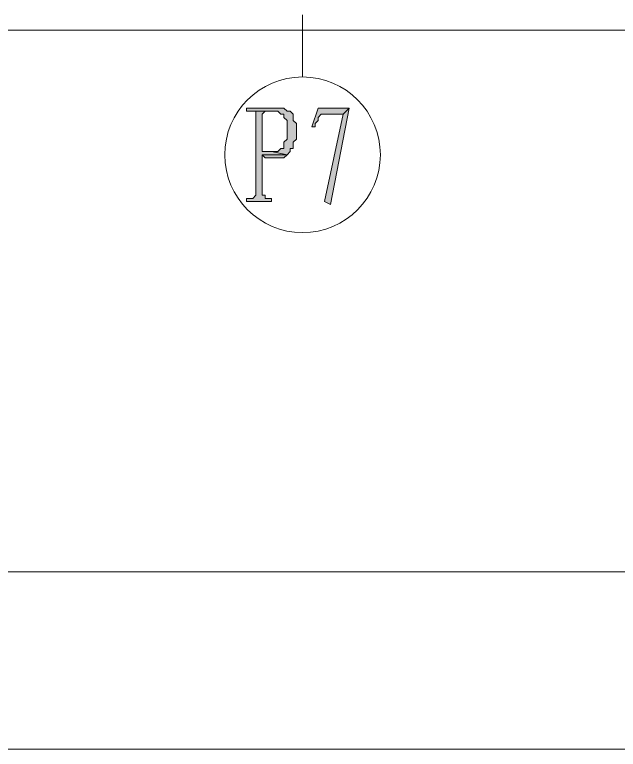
# Model space of a CAD drawing. Header units: millimetres. Extents: x 6 to 291, y 4 to 206.
# Drawn here: x 142.3 to 150.51, y 172.3 to 182.29 of the extents above; entities that cross this region are included whole.
import ezdxf

# ---------------------------------------------------------------- set-up
doc = ezdxf.new("R2010")
doc.units = ezdxf.units.MM
doc.layers.add('C00-00-00', color=7, linetype='Continuous')

msp = doc.modelspace()

# ---------------------------------------------------------------- hatches: boundary and pattern name
at = {"layer": 'C00-00-00'}
h = msp.add_hatch(color=256, dxfattribs=at)
h.dxf.hatch_style = 2
h.paths.add_polyline_path([(145.795994, 181.017336), (145.457328, 181.017336), (145.457328, 180.975003), (145.541994, 180.975003), (145.795994, 180.975003), (145.838328, 180.975003), (145.880661, 180.975003), (145.922994, 180.93267), (145.965328, 180.93267), (145.965328, 180.890336), (146.007661, 180.848003), (146.007661, 180.594003), (145.965328, 180.55167), (145.965328, 180.509336), (145.965328, 180.467003), (145.922994, 180.467003), (145.880661, 180.42467), (145.795994, 180.42467), (146.007661, 180.382336), (146.049994, 180.42467), (146.049994, 180.467003), (146.092328, 180.467003), (146.092328, 180.509336), (146.092328, 180.55167), (146.134661, 180.594003), (146.134661, 180.80567), (146.092328, 180.848003), (146.092328, 180.890336), (146.092328, 180.93267), (146.049994, 180.975003), (146.007661, 180.975003), (145.965328, 181.017336), (145.922994, 181.017336)])
h = msp.add_hatch(color=256, dxfattribs=at)
h.dxf.hatch_style = 2
h.paths.add_polyline_path([(145.542004, 180.975002), (145.584338, 180.975002), (145.584338, 179.832002), (145.542004, 179.789669), (145.499671, 179.789669), (145.457338, 179.789669), (145.457338, 179.747335), (145.796004, 179.747335), (145.796004, 179.789669), (145.753671, 179.789669), (145.711338, 179.789669), (145.711338, 179.832002), (145.669004, 179.832002), (145.669004, 180.382335), (146.007671, 180.382335), (145.796004, 180.424669), (145.711338, 180.424669), (145.669004, 180.424669), (145.669004, 180.932669), (145.711338, 180.975002), (145.753671, 180.975002), (145.796004, 180.975002)])
h = msp.add_hatch(color=256, dxfattribs=at)
h.dxf.hatch_style = 2
h.paths.add_polyline_path([(146.854328, 181.017336), (146.430994, 181.017336), (146.346328, 180.763336), (146.388661, 180.763336), (146.388661, 180.80567), (146.430994, 180.848003), (146.430994, 180.890336), (146.473328, 180.93267), (146.769661, 180.93267)])
h = msp.add_hatch(color=256, dxfattribs=at)
h.dxf.hatch_style = 2
h.paths.add_polyline_path([(146.854328, 181.017336), (146.769659, 180.93267), (146.515669, 179.747335), (146.600338, 179.705003)])
h = msp.add_hatch(color=256, dxfattribs=at)
h.dxf.hatch_style = 2
h.paths.add_polyline_path([(146.007674, 180.382336), (145.669007, 180.382336), (145.71134, 180.340002), (145.753674, 180.340002), (145.796007, 180.340002), (145.923007, 180.340002), (145.96534, 180.340002)])

# ---------------------------------------------------------------- linework, layer by layer
at = {"layer": 'C00-00-00', "lineweight": 5}
for points in [[(146.219337, 181.440669), (146.219337, 182.287335)], [(36.110332, 182.07567), (247.142004, 182.07567)], [(40.470669, 174.709669), (183.472667, 174.709669)], [(138.00666, 172.29667), (172.889334, 172.29667)]]:
    msp.add_lwpolyline(points, dxfattribs=at)
at = {"layer": 'C00-00-00', "lineweight": 13}
for points in [[(145.795994, 181.017336), (145.457328, 181.017336), (145.457328, 180.975003), (145.541994, 180.975003), (145.795994, 180.975003), (145.838328, 180.975003), (145.880661, 180.975003), (145.922994, 180.93267), (145.965328, 180.93267), (145.965328, 180.890336), (146.007661, 180.848003), (146.007661, 180.594003), (145.965328, 180.55167), (145.965328, 180.509336), (145.965328, 180.467003), (145.922994, 180.467003), (145.880661, 180.42467), (145.795994, 180.42467), (146.007661, 180.382336), (146.049994, 180.42467), (146.049994, 180.467003), (146.092328, 180.467003), (146.092328, 180.509336), (146.092328, 180.55167), (146.134661, 180.594003), (146.134661, 180.80567), (146.092328, 180.848003), (146.092328, 180.890336), (146.092328, 180.93267), (146.049994, 180.975003), (146.007661, 180.975003), (145.965328, 181.017336), (145.922994, 181.017336)], [(145.542004, 180.975002), (145.584338, 180.975002), (145.584338, 179.832002), (145.542004, 179.789669), (145.499671, 179.789669), (145.457338, 179.789669), (145.457338, 179.747335), (145.796004, 179.747335), (145.796004, 179.789669), (145.753671, 179.789669), (145.711338, 179.789669), (145.711338, 179.832002), (145.669004, 179.832002), (145.669004, 180.382335), (146.007671, 180.382335), (145.796004, 180.424669), (145.711338, 180.424669), (145.669004, 180.424669), (145.669004, 180.932669), (145.711338, 180.975002), (145.753671, 180.975002), (145.796004, 180.975002)], [(146.854328, 181.017336), (146.430994, 181.017336), (146.346328, 180.763336), (146.388661, 180.763336), (146.388661, 180.80567), (146.430994, 180.848003), (146.430994, 180.890336), (146.473328, 180.93267), (146.769661, 180.93267)], [(146.854328, 181.017336), (146.769659, 180.93267), (146.515669, 179.747335), (146.600338, 179.705003)], [(146.007674, 180.382336), (145.669007, 180.382336), (145.71134, 180.340002), (145.753674, 180.340002), (145.796007, 180.340002), (145.923007, 180.340002), (145.96534, 180.340002)]]:
    msp.add_lwpolyline(points, close=True, dxfattribs=at)
at = {"layer": 'C00-00-00', "lineweight": 5}
msp.add_circle((146.219337, 180.382336), 1.058333, dxfattribs=at)

doc.saveas('drawing.dxf')
